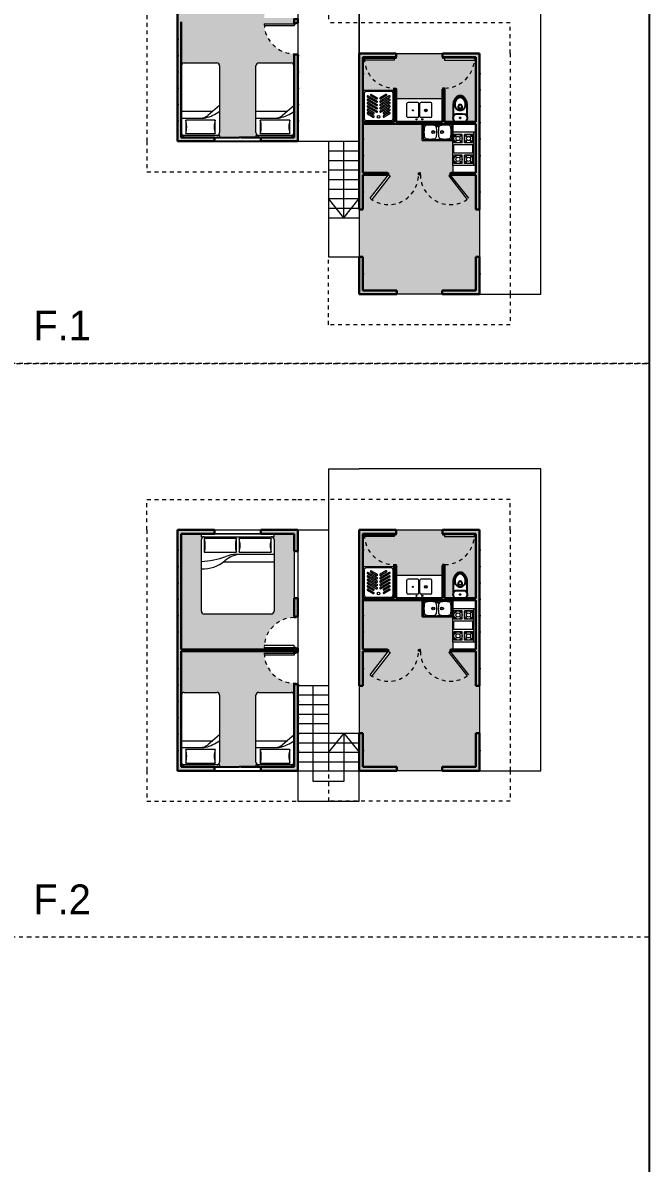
# Model space of a CAD drawing. Header units: millimetres. Extents: x 0 to 77.1, y -22.3 to 58.9.
# Drawn here: x 60.71 to 77.09, y 13.56 to 43.4 of the extents above; entities that cross this region are included whole.
import ezdxf

# ---------------------------------------------------------------- set-up
doc = ezdxf.new("R2010")
doc.units = ezdxf.units.MM
doc.linetypes.add('DASHDOT', pattern=[1, 0.5, -0.25, 0, -0.25])
doc.linetypes.add('HIDDEN4', pattern=[2.34375, 1.5625, -0.78125])
doc.layers.add('0 1 Sombreado', color=7, linetype='Continuous', lineweight=5, true_color=0xd6d6d6)
for name, color, linetype, lineweight in [('0.1normal', 7, 'Continuous', 15), ('01 Moviliario', 251, 'Continuous', 15), ('01gorda', 7, 'Continuous', 30), ('01gris', 252, 'Continuous', 9)]:
    doc.layers.add(name, color=color, linetype=linetype, lineweight=lineweight)

# ---------------------------------------------------------------- blocks, each defined once
blk = doc.blocks.new('SAPLS515')
for p, q in [((-0.643, 0.595), (-0.427, 0.47)), ((-0.628, 0.621), (-0.412, 0.496)), ((-0.565, 0.63), (-0.427, 0.55)), ((-0.55, 0.656), (-0.412, 0.576)), ((-0.2, 0.656), (-0.338, 0.576)), ((-0.122, 0.621), (-0.338, 0.496)), ((-0.185, 0.63), (-0.323, 0.55)), ((-0.107, 0.595), (-0.323, 0.47)), ((-0.643, 0.515), (-0.427, 0.39)), ((-0.643, 0.435), (-0.427, 0.31)), ((-0.643, 0.355), (-0.427, 0.23)), ((-0.643, 0.275), (-0.505, 0.195)), ((-0.628, 0.541), (-0.412, 0.416)), ((-0.628, 0.461), (-0.412, 0.336)), ((-0.628, 0.381), (-0.412, 0.256)), ((-0.628, 0.301), (-0.49, 0.221)), ((-0.122, 0.541), (-0.338, 0.416)), ((-0.122, 0.461), (-0.338, 0.336)), ((-0.122, 0.381), (-0.338, 0.256)), ((-0.107, 0.515), (-0.323, 0.39)), ((-0.107, 0.435), (-0.323, 0.31)), ((-0.107, 0.355), (-0.323, 0.23)), ((-0.122, 0.301), (-0.26, 0.221)), ((-0.107, 0.275), (-0.245, 0.195)), ((-0.643, 0.195), (-0.505, 0.115)), ((-0.628, 0.221), (-0.49, 0.141)), ((-0.122, 0.221), (-0.26, 0.141)), ((-0.107, 0.195), (-0.245, 0.115))]:
    blk.add_line(p, q)
blk.add_lwpolyline([(0, 0.76), (0, 0), (-0.75, 0), (-0.75, 0.76), (0, 0.76)], close=True)
blk.add_lwpolyline([(-0.03, 0.68, 0.414214), (-0.08, 0.73), (-0.67, 0.73, 0.414214), (-0.72, 0.68), (-0.72, 0.08, 0.414214), (-0.67, 0.03), (-0.08, 0.03, 0.414214), (-0.03, 0.08)], format="xyb", close=True)
blk.add_circle((-0.375, 0.118), 0.0325)
for centre, start, end in [((-0.636, 0.608), 60, 240), ((-0.558, 0.643), 60, 240), ((-0.419, 0.563), 240, 60), ((-0.331, 0.563), 120, 300), ((-0.192, 0.643), 300, 120), ((-0.114, 0.608), 300, 120), ((-0.636, 0.528), 60, 240), ((-0.636, 0.448), 60, 240), ((-0.636, 0.368), 60, 240), ((-0.636, 0.288), 60, 240), ((-0.419, 0.483), 240, 60), ((-0.419, 0.403), 240, 60), ((-0.419, 0.323), 240, 60), ((-0.331, 0.483), 120, 300), ((-0.331, 0.403), 120, 300), ((-0.331, 0.323), 120, 300), ((-0.114, 0.528), 300, 120), ((-0.114, 0.448), 300, 120), ((-0.114, 0.368), 300, 120), ((-0.114, 0.288), 300, 120), ((-0.636, 0.208), 60, 240), ((-0.497, 0.208), 240, 60), ((-0.497, 0.128), 240, 60), ((-0.419, 0.243), 240, 60), ((-0.331, 0.243), 120, 300), ((-0.253, 0.208), 120, 300), ((-0.253, 0.128), 120, 300), ((-0.114, 0.208), 300, 120)]:
    blk.add_arc(centre, 0.015, start, end)
blk = doc.blocks.new('MHPLS011')
at = {"linetype": 'ByBlock'}
for p, q in [((-1.95, 0.076), (-1.95, 0.924)), ((-1.874, 1), (-0.127, 1)), ((-0.835, 1), (-0.58, 0.697)), ((-0.051, 1), (-0.051, 0)), ((-0.051, 1), (0, 1)), ((0, 1), (0, 0)), ((-0.686, 0), (-0.686, 0.822)), ((-0.457, 0.886), (-0.457, 0.114)), ((-0.102, 0.886), (-0.457, 0.886)), ((-0.102, 0.114), (-0.102, 0.886)), ((-0.508, 0), (-0.508, 0.561)), ((-0.127, 0), (-1.874, 0)), ((-0.457, 0.114), (-0.102, 0.114)), ((-0.051, 0), (0, 0))]:
    blk.add_line(p, q, dxfattribs=at)
for centre, radius, start, end in [((-1.874, 0.924), 0.0762, 90, 180), ((-1.522, 0.392), 1.034, 13.3928, 36.0202), ((-0.127, 0.924), 0.0762, 0, 90), ((-0.813, 0.501), 0.305, 0, 40.1059), ((-0.813, 0.561), 0.305, 0, 13.3928), ((-0.279, 1.495), 0.635, 253.7398, 286.2602), ((-1.874, 0.076), 0.0762, 180, 270), ((-0.279, -0.495), 0.635, 73.7398, 106.2602), ((-0.127, 0.076), 0.0762, 270, 0)]:
    blk.add_arc(centre, radius, start, end, dxfattribs=at)
blk = doc.blocks.new('Muko02pl')
at = {"color": 0, "linetype": 'ByBlock'}
for p, q in [((0.436, 0), (-0.436, 0)), ((-0.436, 0), (-0.436, -0.6)), ((0.436, 0), (0.436, -0.6)), ((0.436, -0.055), (-0.436, -0.055)), ((-0.164, -0.082), (-0.382, -0.082)), ((-0.382, -0.082), (-0.382, -0.3)), ((-0.35, -0.114), (-0.311, -0.152)), ((-0.311, -0.229), (-0.35, -0.268)), ((-0.196, -0.114), (-0.234, -0.152)), ((-0.234, -0.229), (-0.196, -0.268)), ((-0.164, -0.082), (-0.164, -0.3)), ((0.109, -0.082), (-0.109, -0.082)), ((-0.109, -0.082), (-0.109, -0.573)), ((0.109, -0.082), (0.109, -0.573)), ((0.164, -0.082), (0.164, -0.3)), ((0.382, -0.082), (0.164, -0.082)), ((0.196, -0.114), (0.234, -0.152)), ((0.234, -0.229), (0.196, -0.268)), ((0.35, -0.114), (0.311, -0.152)), ((0.311, -0.229), (0.35, -0.268)), ((0.382, -0.082), (0.382, -0.3)), ((-0.164, -0.3), (-0.382, -0.3)), ((-0.382, -0.355), (-0.382, -0.573)), ((-0.164, -0.355), (-0.382, -0.355)), ((-0.164, -0.573), (-0.382, -0.573)), ((-0.35, -0.386), (-0.311, -0.425)), ((-0.311, -0.502), (-0.35, -0.541)), ((-0.196, -0.386), (-0.234, -0.425)), ((-0.234, -0.502), (-0.196, -0.541)), ((-0.164, -0.355), (-0.164, -0.573)), ((0.109, -0.573), (-0.109, -0.573)), ((0.382, -0.3), (0.164, -0.3)), ((0.164, -0.355), (0.164, -0.573)), ((0.382, -0.355), (0.164, -0.355)), ((0.382, -0.573), (0.164, -0.573)), ((0.196, -0.386), (0.234, -0.425)), ((0.234, -0.502), (0.196, -0.541)), ((0.35, -0.386), (0.311, -0.425)), ((0.311, -0.502), (0.35, -0.541)), ((0.382, -0.355), (0.382, -0.573)), ((0.436, -0.6), (-0.436, -0.6))]:
    blk.add_line(p, q, dxfattribs=at)
for centre, radius in [((-0.273, -0.191), 0.109), ((-0.273, -0.191), 0.0545), ((0.273, -0.191), 0.109), ((0.273, -0.191), 0.0545), ((-0.273, -0.464), 0.109), ((-0.273, -0.464), 0.0545), ((0.273, -0.464), 0.109), ((0.273, -0.464), 0.0545)]:
    blk.add_circle(centre, radius, dxfattribs=at)
blk = doc.blocks.new('bacha1')
for p, q in [((712.049, 1579.851), (712.849, 1579.851)), ((712.049, 1579.416), (712.049, 1579.851)), ((712.066, 1579.634), (712.066, 1579.794)), ((712.076, 1579.634), (712.076, 1579.794)), ((712.106, 1579.834), (712.449, 1579.834)), ((712.106, 1579.824), (712.449, 1579.824)), ((712.792, 1579.834), (712.449, 1579.834)), ((712.792, 1579.824), (712.449, 1579.824)), ((712.822, 1579.634), (712.822, 1579.794)), ((712.832, 1579.634), (712.832, 1579.794)), ((712.849, 1579.851), (712.849, 1579.416)), ((712.066, 1579.634), (712.066, 1579.473)), ((712.076, 1579.634), (712.076, 1579.473)), ((712.106, 1579.443), (712.449, 1579.443)), ((712.106, 1579.433), (712.449, 1579.433)), ((712.792, 1579.443), (712.449, 1579.443)), ((712.792, 1579.433), (712.449, 1579.433)), ((712.822, 1579.634), (712.822, 1579.473)), ((712.832, 1579.634), (712.832, 1579.473)), ((712.049, 1579.416), (712.849, 1579.416))]:
    blk.add_line(p, q)
for centre, radius in [((712.449, 1579.792), 0.0175), ((712.335, 1579.634), 0.038), ((712.335, 1579.634), 0.0275), ((712.563, 1579.634), 0.038), ((712.563, 1579.634), 0.0275)]:
    blk.add_circle(centre, radius)
for centre, radius, start, end in [((712.106, 1579.794), 0.04, 90, 180), ((712.106, 1579.794), 0.03, 90, 180), ((712.841, 1579.634), 0.75, 171.3003, 188.6997), ((712.174, 1579.736), 0.075, 97.2543, 171.3003), ((712.259, 1579.066), 0.75, 90, 97.2543), ((712.259, 1579.066), 0.75, 82.3964, 90), ((712.348, 1579.735), 0.075, 8.654, 82.3964), ((711.681, 1579.634), 0.75, 351.346, 8.654), ((713.217, 1579.634), 0.75, 171.346, 188.654), ((712.55, 1579.735), 0.075, 97.6036, 171.346), ((712.639, 1579.066), 0.75, 90, 97.6036), ((712.639, 1579.066), 0.75, 82.7457, 90), ((712.724, 1579.736), 0.075, 8.6997, 82.7457), ((712.792, 1579.794), 0.04, 0, 90), ((712.792, 1579.794), 0.03, 0, 90), ((712.057, 1579.634), 0.75, 351.3003, 8.6997), ((712.106, 1579.473), 0.04, 180, 270), ((712.106, 1579.473), 0.03, 180, 270), ((712.174, 1579.532), 0.075, 188.6997, 262.7457), ((712.259, 1580.201), 0.75, 262.7457, 270), ((712.259, 1580.201), 0.75, 270, 277.6036), ((712.348, 1579.532), 0.075, 277.6036, 351.346), ((712.55, 1579.532), 0.075, 188.654, 262.3964), ((712.639, 1580.201), 0.75, 262.3964, 270), ((712.639, 1580.201), 0.75, 270, 277.2543), ((712.724, 1579.532), 0.075, 277.2543, 351.3003), ((712.792, 1579.473), 0.03, 270, 0), ((712.792, 1579.473), 0.04, 270, 0)]:
    blk.add_arc(centre, radius, start, end)
blk = doc.blocks.new('ISS-I-23')
for points in [[(-0.12, -0.195, 0.039865), (0.11, -0.196, 0.119667), (0.139, -0.189, 0.104889), (0.166, -0.167, 0.089081), (0.182, -0.136, 0.080417), (0.189, -0.098, 0.080417), (0.182, -0.06, 0.089081), (0.166, -0.029, 0.104889), (0.139, -0.007, 0.119667), (0.11, 0), (-0.11, 0, 0.119667), (-0.139, -0.007, 0.104889), (-0.166, -0.029, 0.089081), (-0.182, -0.06, 0.080417), (-0.189, -0.098, 0.080417), (-0.182, -0.136, 0.089081), (-0.166, -0.167, 0.104889), (-0.139, -0.189, 0.119667), (-0.11, -0.196)], [(-0.18, -0.143), (-0.18, -0.437, 0.00435), (-0.18, -0.442, 0.076078), (-0.166, -0.536, 0.08622), (-0.127, -0.61, 0.105939), (-0.066, -0.663, 0.125873), (0, -0.68, 0.125873), (0.066, -0.663, 0.105939), (0.127, -0.61, 0.08622), (0.166, -0.536, 0.076078), (0.18, -0.442, 0.00435), (0.18, -0.437), (0.18, -0.143)], [(0.14, -0.437, 0.10073), (0.129, -0.385, 0.099391), (0.099, -0.341, 0.097553), (0.054, -0.311, 0.096293), (0, -0.301, 0.096293), (-0.054, -0.311, 0.097553), (-0.099, -0.341, 0.099391), (-0.129, -0.385, 0.10073), (-0.14, -0.437, 0.10073)], [(-0.14, -0.437, 0.00435), (-0.14, -0.442, 0.076078), (-0.128, -0.524, 0.08622), (-0.095, -0.586, 0.105939), (-0.047, -0.628, 0.125873), (0, -0.64, 0.125873)], [(0, -0.64, 0.125873), (0.047, -0.628, 0.105939), (0.095, -0.586, 0.08622), (0.128, -0.524, 0.076078), (0.14, -0.442, 0.00435), (0.14, -0.437, 0.00435)]]:
    blk.add_lwpolyline(points, format="xyb")
blk.add_lwpolyline([(0.05, -0.396), (0.05, -0.363, 0.131931), (-0.05, -0.363), (-0.05, -0.396, 1)], format="xyb", close=True)
blk.add_circle((0, -0.1), 0.0127)
blk = doc.blocks.new('MHPLS012')
at = {"linetype": 'ByBlock'}
for p, q in [((-2.024, 0.95), (-0.152, 0.95)), ((-0.076, 0.95), (-0.076, -0.95)), ((-0.076, 0.95), (0, 0.95)), ((0, 0.95), (0, -0.95)), ((-2.1, -0.874), (-2.1, 0.874)), ((-0.483, 0.874), (-0.483, 0.036)), ((-0.127, 0.874), (-0.483, 0.874)), ((-0.127, 0.036), (-0.127, 0.874)), ((-0.737, 0.366), (-0.737, -0.95)), ((-0.533, 0.041), (-0.533, -0.95)), ((-0.483, 0.036), (-0.127, 0.036)), ((-0.483, -0.036), (-0.483, -0.874)), ((-0.127, -0.036), (-0.483, -0.036)), ((-0.127, -0.874), (-0.127, -0.036)), ((-0.483, -0.874), (-0.127, -0.874)), ((-0.152, -0.95), (-2.024, -0.95)), ((-0.076, -0.95), (0, -0.95))]:
    blk.add_line(p, q, dxfattribs=at)
for centre, radius, start, end in [((-2.024, 0.874), 0.0762, 90, 180), ((-0.019, 0.912), 0.898, 177.5673, 219.5461), ((1.615, 1.088), 2.343, 183.3665, 199.2534), ((-0.152, 0.874), 0.0762, 0, 90), ((-0.305, 1.483), 0.635, 253.7398, 286.2602), ((-1.227, -0.125), 0.694, 3.1663, 42.0658), ((-1.458, -0.029), 0.927, 4.2918, 21.7676), ((-0.305, -0.574), 0.635, 73.7398, 106.2602), ((-0.305, 0.574), 0.635, 253.7398, 286.2602), ((-2.024, -0.874), 0.0762, 180, 270), ((-0.305, -1.483), 0.635, 73.7398, 106.2602), ((-0.152, -0.874), 0.0762, 270, 0)]:
    blk.add_arc(centre, radius, start, end, dxfattribs=at)

msp = doc.modelspace()

# ---------------------------------------------------------------- hatches: boundary and pattern name
at = {"layer": '0 1 Sombreado', "true_color": 0x939598}
h = msp.add_hatch(color=252, dxfattribs=at)
h.dxf.hatch_style = 1
h.paths.add_polyline_path([(66.941, 40.4), (67.808, 40.4), (67.808, 42.568), (67.908, 42.568), (67.908, 40.3), (66.941, 40.3)])
h.paths.add_polyline_path([(64.858, 46.5), (65.726, 46.5), (65.726, 46.6), (64.858, 46.6), (64.758, 46.6), (64.758, 40.3), (65.726, 40.3), (65.726, 40.4), (64.858, 40.4), (64.858, 43.425), (67.808, 43.425), (67.808, 43.475), (66.941, 43.475), (64.858, 43.475)])
at = {"layer": '0 1 Sombreado', "true_color": 0xebebeb}
h = msp.add_hatch(color=7, dxfattribs=at)
h.dxf.hatch_style = 1
h.paths.add_polyline_path([(72.558, 42.5), (71.741, 42.5), (71.741, 42.475), (72.523, 42.475, -0.414214), (71.741, 41.693), (71.741, 41.668), (71.741, 40.811), (72.039, 40.811, -0.119667), (72.01, 40.818, -0.104889), (71.984, 40.839, -0.089081), (71.967, 40.87, -0.080417), (71.961, 40.909, -0.094775), (71.969, 40.954), (71.969, 41.247, -0.00435), (71.969, 41.253, -0.076078), (71.984, 41.347, -0.08622), (72.022, 41.421, -0.105939), (72.083, 41.474, -0.125873), (72.149, 41.491, -0.125873), (72.216, 41.474, -0.105939), (72.277, 41.421, -0.08622), (72.315, 41.347, -0.080454), (72.329, 41.247), (72.329, 40.954, -0.094778), (72.338, 40.909, -0.080417), (72.332, 40.87, -0.089081), (72.315, 40.839, -0.104889), (72.289, 40.818, -0.119667), (72.259, 40.811), (72.558, 40.811)])
h.paths.add_polyline_path([(67.808, 44.307), (67.808, 44.332), (67.808, 46.5), (67.283, 46.5), (67.283, 46.424), (67.207, 46.424, -0.414214), (67.283, 46.348), (67.283, 44.476, -0.414214), (67.207, 44.4), (65.46, 44.4, -0.414214), (65.383, 44.476), (65.383, 46.348, -0.414214), (65.46, 46.424), (65.383, 46.424), (65.383, 46.5), (64.858, 46.5), (64.858, 43.475), (67.808, 43.475), (67.808, 43.5), (67.808, 43.525), (67.026, 43.525, -0.414214)])
h.paths.add_polyline_path([(69.644, 42.475), (70.426, 42.475), (70.426, 42.5), (69.608, 42.5), (69.608, 41.639), (70.426, 41.639), (70.426, 41.668), (70.426, 41.693, -0.414214)])
h.paths.add_polyline_path([(72.521, 42.425), (71.741, 42.425), (71.741, 42.475), (71.691, 42.475), (71.691, 42.5), (71.691, 42.6), (70.476, 42.6), (70.476, 42.5), (70.476, 42.475), (70.426, 42.475), (70.426, 42.425), (69.646, 42.425, 0.395599), (70.426, 41.693), (70.476, 41.693), (70.476, 41.668), (70.476, 41.411), (71.691, 41.411), (71.691, 41.668), (71.691, 41.693), (71.741, 41.693, 0.395599)])
h.paths.add_polyline_path([(71.958, 40.326), (71.158, 40.326), (71.158, 40.761), (69.608, 40.761), (69.608, 39.5), (69.608, 39.475), (70.251, 39.475), (70.276, 39.475), (70.276, 39.425), (70.316, 39.394), (69.835, 38.779, 0.60283), (71.058, 39.425), (71.058, 39.475), (71.083, 39.475), (71.108, 39.475), (71.108, 39.425, 0.60283), (72.332, 38.779), (71.851, 39.394), (71.891, 39.425), (71.891, 39.475), (71.916, 39.475), (71.958, 39.475), (71.958, 39.664)])
h.paths.add_polyline_path([(67.808, 42.568), (67.808, 42.593, -0.414214), (67.026, 43.375), (67.808, 43.375), (67.808, 43.4), (67.808, 43.425), (64.858, 43.425), (64.858, 42.274, -0.414214), (64.935, 42.35), (65.782, 42.35, -0.414214), (65.858, 42.274), (65.858, 40.527, -0.414214), (65.782, 40.451), (65.858, 40.451), (65.858, 40.4), (66.808, 40.4), (66.808, 40.451), (66.885, 40.451, -0.414214), (66.808, 40.527), (66.808, 42.274, -0.414214), (66.885, 42.35), (67.732, 42.35, -0.414214), (67.808, 42.274)])
h.paths.add_polyline_path([(72.658, 38.518), (72.558, 38.518), (72.558, 38.568), (72.558, 39.425), (71.916, 39.425), (71.916, 39.425), (71.891, 39.425), (72.372, 38.809, -0.624849), (71.108, 39.425), (71.083, 39.425), (71.058, 39.425, -0.624849), (69.795, 38.809), (70.276, 39.425), (70.251, 39.425), (69.608, 39.425), (69.608, 38.518), (69.508, 38.518), (69.508, 37.282), (69.608, 37.282), (69.608, 37.232), (69.608, 36.4), (70.491, 36.4), (70.491, 36.3), (71.676, 36.3), (71.676, 36.4), (72.558, 36.4), (72.558, 37.282), (72.658, 37.282)])
at = {"layer": '0 1 Sombreado', "true_color": 0x939598}
h = msp.add_hatch(color=252, dxfattribs=at)
h.dxf.hatch_style = 1
h.paths.add_polyline_path([(72.658, 42.6), (71.691, 42.6), (71.691, 42.5), (71.741, 42.5), (72.558, 42.5), (72.558, 40.811), (72.024, 40.811), (71.741, 40.811), (71.741, 41.668), (71.691, 41.668), (71.691, 40.811), (70.476, 40.811), (70.476, 41.668), (70.426, 41.668), (70.426, 40.811), (69.608, 40.811), (69.608, 42.5), (70.476, 42.5), (70.476, 42.6), (69.508, 42.6), (69.508, 38.518), (69.608, 38.518), (69.608, 38.568), (69.608, 39.4), (69.608, 39.425), (70.251, 39.425), (70.251, 39.475), (69.608, 39.475), (69.608, 40.761), (72.558, 40.761), (72.558, 39.5), (72.558, 39.475), (71.966, 39.475), (71.916, 39.475), (71.916, 39.425), (72.558, 39.425), (72.558, 38.518), (72.658, 38.518), (72.658, 38.568), (72.658, 39.4)])
h = msp.add_hatch(color=252, dxfattribs=at)
h.dxf.hatch_style = 1
h.paths.add_polyline_path([(70.491, 36.4), (69.608, 36.4), (69.608, 37.282), (69.508, 37.282), (69.508, 37.232), (69.508, 36.3), (70.491, 36.3)])
h = msp.add_hatch(color=252, dxfattribs=at)
h.dxf.hatch_style = 1
h.paths.add_polyline_path([(72.658, 37.282), (72.558, 37.282), (72.558, 36.4), (71.676, 36.4), (71.676, 36.3), (72.658, 36.3)])
h = msp.add_hatch(color=252, dxfattribs=at)
h.dxf.hatch_style = 1
h.paths.add_polyline_path([(66.941, 23.931), (67.808, 23.931), (67.808, 26.099), (67.908, 26.099), (67.908, 23.831), (66.941, 23.831)])
h.paths.add_polyline_path([(64.858, 30.031), (65.726, 30.031), (65.726, 30.131), (64.858, 30.131), (64.758, 30.131), (64.758, 23.831), (65.726, 23.831), (65.726, 23.931), (64.858, 23.931), (64.858, 26.956), (67.808, 26.956), (67.808, 27.006), (66.941, 27.006), (64.858, 27.006)])
at = {"layer": '0 1 Sombreado', "true_color": 0xebebeb}
h = msp.add_hatch(color=7, dxfattribs=at)
h.dxf.hatch_style = 1
h.paths.add_polyline_path([(67.808, 27.839), (67.808, 27.864), (67.808, 30.031), (67.283, 30.031), (67.283, 29.955), (67.207, 29.955, -0.414214), (67.283, 29.879), (67.283, 28.008, -0.414214), (67.207, 27.931), (65.46, 27.931, -0.414214), (65.383, 28.008), (65.383, 29.879, -0.414214), (65.46, 29.955), (65.383, 29.955), (65.383, 30.031), (64.858, 30.031), (64.858, 27.006), (67.808, 27.006), (67.808, 27.031), (67.808, 27.056), (67.026, 27.056, -0.414214)])
at = {"layer": '0 1 Sombreado', "true_color": 0x939598}
h = msp.add_hatch(color=252, dxfattribs=at)
h.dxf.hatch_style = 1
h.paths.add_polyline_path([(67.808, 29.578), (67.908, 29.578), (67.908, 30.131), (66.941, 30.131), (66.941, 30.131), (66.941, 30.103), (66.941, 30.031), (67.808, 30.031)])
h.paths.add_polyline_path([(67.908, 28.342), (67.808, 28.342), (67.808, 27.864), (67.908, 27.864)])
h = msp.add_hatch(color=252, dxfattribs=at)
h.dxf.hatch_style = 1
h.paths.add_polyline_path([(72.658, 30.131), (71.691, 30.131), (71.691, 30.031), (71.741, 30.031), (72.558, 30.031), (72.558, 28.342), (72.024, 28.342), (71.741, 28.342), (71.741, 29.199), (71.691, 29.199), (71.691, 28.342), (70.476, 28.342), (70.476, 29.199), (70.426, 29.199), (70.426, 28.342), (69.608, 28.342), (69.608, 30.031), (70.476, 30.031), (70.476, 30.131), (69.508, 30.131), (69.508, 26.049), (69.608, 26.049), (69.608, 26.099), (69.608, 26.931), (69.608, 26.956), (70.251, 26.956), (70.251, 27.006), (69.608, 27.006), (69.608, 28.292), (72.558, 28.292), (72.558, 27.031), (72.558, 27.006), (71.966, 27.006), (71.916, 27.006), (71.916, 26.956), (72.558, 26.956), (72.558, 26.049), (72.658, 26.049), (72.658, 26.099), (72.658, 26.931)])
at = {"layer": '0 1 Sombreado', "true_color": 0xebebeb}
h = msp.add_hatch(color=7, dxfattribs=at)
h.dxf.hatch_style = 1
h.paths.add_polyline_path([(69.644, 30.006), (70.426, 30.006), (70.426, 30.031), (69.608, 30.031), (69.608, 29.171), (70.426, 29.171), (70.426, 29.199), (70.426, 29.224, -0.414214)])
h = msp.add_hatch(color=7, dxfattribs=at)
h.dxf.hatch_style = 1
h.paths.add_polyline_path([(72.521, 29.956), (71.741, 29.956), (71.741, 30.006), (71.691, 30.006), (71.691, 30.031), (71.691, 30.131), (70.476, 30.131), (70.476, 30.031), (70.476, 30.006), (70.426, 30.006), (70.426, 29.956), (69.646, 29.956, 0.395599), (70.426, 29.224), (70.476, 29.224), (70.476, 29.199), (70.476, 28.942), (71.691, 28.942), (71.691, 29.199), (71.691, 29.224), (71.741, 29.224, 0.395599)])
h = msp.add_hatch(color=7, dxfattribs=at)
h.dxf.hatch_style = 1
h.paths.add_polyline_path([(72.558, 30.031), (71.741, 30.031), (71.741, 30.006), (72.523, 30.006, -0.414214), (71.741, 29.224), (71.741, 29.199), (71.741, 28.342), (72.039, 28.342, -0.119667), (72.01, 28.349, -0.104889), (71.984, 28.371, -0.089081), (71.967, 28.402, -0.080417), (71.961, 28.44, -0.094775), (71.969, 28.485), (71.969, 28.779, -0.00435), (71.969, 28.784, -0.076078), (71.984, 28.878, -0.08622), (72.022, 28.952, -0.105939), (72.083, 29.005, -0.125873), (72.149, 29.022, -0.125873), (72.216, 29.005, -0.105939), (72.277, 28.952, -0.08622), (72.315, 28.878, -0.080454), (72.329, 28.779), (72.329, 28.485, -0.094778), (72.338, 28.44, -0.080417), (72.332, 28.402, -0.089081), (72.315, 28.371, -0.104889), (72.289, 28.349, -0.119667), (72.259, 28.342), (72.558, 28.342)])
h = msp.add_hatch(color=7, dxfattribs=at)
h.dxf.hatch_style = 1
h.paths.add_polyline_path([(71.958, 27.857), (71.158, 27.857), (71.158, 28.292), (69.608, 28.292), (69.608, 27.031), (69.608, 27.006), (70.251, 27.006), (70.276, 27.006), (70.276, 26.956), (70.316, 26.926), (69.835, 26.311, 0.60283), (71.058, 26.956), (71.058, 27.006), (71.083, 27.006), (71.108, 27.006), (71.108, 26.956, 0.60283), (72.332, 26.311), (71.851, 26.926), (71.891, 26.956), (71.891, 27.006), (71.916, 27.006), (71.958, 27.006), (71.958, 27.196)])
h = msp.add_hatch(color=7, dxfattribs=at)
h.dxf.hatch_style = 1
h.paths.add_polyline_path([(67.808, 26.099), (67.808, 26.124, -0.414214), (67.026, 26.906), (67.808, 26.906), (67.808, 26.931), (67.808, 26.956), (64.858, 26.956), (64.858, 25.805, -0.414214), (64.935, 25.881), (65.782, 25.881, -0.414214), (65.858, 25.805), (65.858, 24.058, -0.414214), (65.782, 23.982), (65.858, 23.982), (65.858, 23.931), (66.808, 23.931), (66.808, 23.982), (66.885, 23.982, -0.414214), (66.808, 24.058), (66.808, 25.805, -0.414214), (66.885, 25.881), (67.732, 25.881, -0.414214), (67.808, 25.805)])
h = msp.add_hatch(color=7, dxfattribs=at)
h.dxf.hatch_style = 1
h.paths.add_polyline_path([(72.658, 26.049), (72.558, 26.049), (72.558, 26.099), (72.558, 26.956), (71.916, 26.956), (71.916, 26.956), (71.891, 26.956), (72.372, 26.34, -0.624849), (71.108, 26.956), (71.083, 26.956), (71.058, 26.956, -0.624849), (69.795, 26.34), (70.276, 26.956), (70.251, 26.956), (69.608, 26.956), (69.608, 26.049), (69.508, 26.049), (69.508, 24.814), (69.608, 24.814), (69.608, 24.764), (69.608, 23.931), (70.491, 23.931), (70.491, 23.831), (71.676, 23.831), (71.676, 23.931), (72.558, 23.931), (72.558, 24.814), (72.658, 24.814)])
at = {"layer": '0 1 Sombreado', "true_color": 0x939598}
h = msp.add_hatch(color=252, dxfattribs=at)
h.dxf.hatch_style = 1
h.paths.add_polyline_path([(70.491, 23.931), (69.608, 23.931), (69.608, 24.814), (69.508, 24.814), (69.508, 24.764), (69.508, 23.831), (70.491, 23.831)])
h = msp.add_hatch(color=252, dxfattribs=at)
h.dxf.hatch_style = 1
h.paths.add_polyline_path([(72.658, 24.814), (72.558, 24.814), (72.558, 23.931), (71.676, 23.931), (71.676, 23.831), (72.658, 23.831)])

# ---------------------------------------------------------------- linework, layer by layer
for p, q in [((71.483, 40.811), (70.683, 40.811)), ((65.726, 40.4), (66.366, 40.4)), ((66.921, 40.4), (66.366, 40.4)), ((66.941, 30.131), (66.941, 30.131)), ((66.941, 30.131), (66.941, 30.103)), ((71.483, 28.342), (70.683, 28.342)), ((65.726, 23.931), (66.366, 23.931)), ((66.921, 23.931), (66.366, 23.931))]:
    msp.add_line(p, q)
at = {"color": 9}
for p, q in [((66.42, 40.399), (66.915, 40.399)), ((66.42, 23.931), (66.915, 23.931))]:
    msp.add_line(p, q, dxfattribs=at)
msp.add_lwpolyline([(0.043, 58.77), (77.091, 58.77), (77.091, 0.972), (0.043, 0.972)], close=True)
for points in [[(65.726, 40.328), (65.726, 40.3), (66.941, 40.3), (66.941, 40.328)], [(65.726, 40.299), (65.726, 40.3), (66.941, 40.3), (66.941, 40.299)], [(65.726, 30.132), (65.726, 30.131), (65.726, 30.131)], [(65.726, 30.103), (65.726, 30.131)], [(66.941, 30.131), (66.941, 30.131), (66.941, 30.132)], [(65.726, 23.86), (65.726, 23.831), (66.941, 23.831), (66.941, 23.86)], [(65.726, 23.83), (65.726, 23.831), (66.941, 23.831), (66.941, 23.83)]]:
    msp.add_lwpolyline(points)
at = {"layer": '0.1normal'}
for p, q in [((69.508, 48.2), (69.508, 42.6)), ((69.508, 42.6), (69.508, 48.2)), ((67.908, 44.332), (67.908, 42.568)), ((74.258, 42.6), (74.258, 44.2)), ((67.808, 43.375), (67.858, 43.375)), ((70.426, 42.475), (70.476, 42.475)), ((70.476, 42.6), (71.691, 42.6)), ((71.741, 42.475), (71.691, 42.475)), ((72.558, 40.811), (72.558, 42.5)), ((74.258, 36.3), (74.258, 42.6)), ((70.476, 40.811), (71.691, 40.811)), ((72.558, 39.5), (72.558, 40.761)), ((65.726, 40.4), (66.941, 40.4)), ((67.908, 40.3), (69.508, 40.3)), ((68.708, 40.3), (68.708, 37.282)), ((68.709, 40.3), (69.508, 40.3)), ((69.109, 38.3), (69.109, 40.3)), ((68.709, 40.05), (69.508, 40.05)), ((68.709, 39.8), (69.508, 39.8)), ((68.709, 39.55), (69.508, 39.55)), ((70.276, 39.425), (70.276, 39.475)), ((71.891, 39.425), (71.891, 39.475)), ((68.708, 39.3), (69.508, 39.3)), ((68.709, 39.05), (69.508, 39.05)), ((68.709, 38.8), (69.508, 38.8)), ((69.109, 38.3), (68.709, 38.8)), ((69.109, 38.3), (69.508, 38.8)), ((68.709, 38.55), (69.508, 38.55)), ((69.508, 38.518), (69.508, 37.282)), ((72.658, 38.518), (72.658, 37.282)), ((68.709, 38.3), (69.508, 38.3)), ((68.708, 37.282), (69.508, 37.282)), ((71.676, 36.3), (70.491, 36.3)), ((72.658, 36.3), (74.258, 36.3)), ((68.708, 31.731), (69.508, 31.731)), ((68.708, 31.731), (68.708, 23.831)), ((74.258, 31.731), (69.508, 31.731)), ((74.258, 30.131), (74.258, 31.731)), ((65.726, 30.131), (66.941, 30.132)), ((65.726, 30.031), (66.941, 30.031)), ((67.908, 30.131), (68.708, 30.131)), ((70.426, 30.006), (70.476, 30.006)), ((70.476, 30.131), (71.691, 30.131)), ((71.741, 30.006), (71.691, 30.006)), ((72.558, 28.342), (72.558, 30.031)), ((74.258, 23.831), (74.258, 30.131)), ((67.808, 29.578), (67.808, 28.342)), ((67.908, 29.578), (67.908, 28.342)), ((70.476, 28.342), (71.691, 28.342)), ((72.558, 27.031), (72.558, 28.292)), ((67.908, 27.864), (67.908, 26.099)), ((67.808, 27.056), (67.858, 27.056)), ((67.808, 26.906), (67.858, 26.906)), ((70.276, 26.956), (70.276, 27.006)), ((71.891, 26.956), (71.891, 27.006)), ((67.908, 26.099), (67.908, 23.081)), ((67.908, 26.064), (68.708, 26.064)), ((68.308, 23.551), (68.308, 26.064)), ((69.508, 26.049), (69.508, 24.814)), ((72.658, 26.049), (72.658, 24.814)), ((67.908, 25.814), (68.708, 25.814)), ((67.908, 25.564), (68.708, 25.564)), ((67.908, 25.314), (68.708, 25.314)), ((67.908, 25.064), (68.708, 25.064)), ((67.908, 24.814), (68.708, 24.814)), ((68.708, 24.814), (69.508, 24.814)), ((69.108, 24.814), (68.709, 24.314)), ((69.108, 24.814), (69.508, 24.314)), ((69.108, 24.814), (69.108, 23.551)), ((67.908, 24.564), (69.508, 24.564)), ((67.908, 24.314), (69.508, 24.314)), ((65.726, 23.931), (66.941, 23.931)), ((67.908, 24.064), (69.508, 24.064)), ((67.908, 23.831), (69.508, 23.831)), ((67.908, 23.831), (67.908, 23.031)), ((69.508, 23.031), (69.508, 23.831)), ((71.676, 23.831), (70.491, 23.831)), ((72.658, 23.831), (74.258, 23.831)), ((69.108, 23.551), (68.308, 23.551)), ((67.908, 23.031), (69.508, 23.031))]:
    msp.add_line(p, q, dxfattribs=at)
at = {"layer": '0.1normal', "color": 252, "linetype": 'DASHDOT', "ltscale": 0.25, "true_color": 0x939598}
for points in [[(77.091, 34.489), (60.326, 34.489), (60.326, 49.504), (77.091, 49.504)], [(77.091, 19.474), (60.326, 19.474), (60.326, 34.489), (77.091, 34.489)]]:
    msp.add_lwpolyline(points, close=True, dxfattribs=at)
at = {"layer": '0.1normal'}
for points in [[(67.026, 43.375), (67.808, 43.375)], [(67.808, 43.375), (67.808, 43.325), (67.028, 43.325)], [(69.644, 42.475), (70.426, 42.475)], [(70.426, 42.475), (70.426, 42.425), (69.646, 42.425)], [(71.741, 42.475), (71.741, 42.425), (72.521, 42.425)], [(72.523, 42.475), (71.741, 42.475)], [(69.795, 38.809), (70.276, 39.425)], [(70.276, 39.425), (70.316, 39.394), (69.835, 38.779)], [(71.891, 39.425), (71.851, 39.394), (72.332, 38.779)], [(72.372, 38.809), (71.891, 39.425)], [(69.644, 30.006), (70.426, 30.006)], [(70.426, 30.006), (70.426, 29.956), (69.646, 29.956)], [(71.741, 30.006), (71.741, 29.956), (72.521, 29.956)], [(72.523, 30.006), (71.741, 30.006)], [(67.026, 27.056), (67.808, 27.056)], [(67.026, 26.906), (67.808, 26.906)], [(67.808, 27.056), (67.808, 27.106), (67.028, 27.106)], [(67.808, 26.906), (67.808, 26.856), (67.028, 26.856)], [(69.795, 26.34), (70.276, 26.956)], [(70.276, 26.956), (70.316, 26.926), (69.835, 26.311)], [(71.891, 26.956), (71.851, 26.926), (72.332, 26.311)], [(72.372, 26.34), (71.891, 26.956)]]:
    msp.add_lwpolyline(points, dxfattribs=at)
for points in [[(67.808, 43.375), (67.808, 43.4), (67.858, 43.4), (67.858, 43.375)], [(67.808, 42.568), (67.808, 42.593), (67.858, 42.593), (67.858, 42.568)], [(70.426, 42.475), (70.426, 42.5), (70.476, 42.5), (70.476, 42.475)], [(71.741, 42.475), (71.741, 42.5), (71.691, 42.5), (71.691, 42.475)], [(70.426, 41.668), (70.426, 41.693), (70.476, 41.693), (70.476, 41.668)], [(71.741, 41.668), (71.741, 41.693), (71.691, 41.693), (71.691, 41.668)], [(70.276, 39.425), (70.251, 39.425), (70.251, 39.475), (70.276, 39.475)], [(71.083, 39.425), (71.058, 39.425), (71.058, 39.475), (71.083, 39.475)], [(71.083, 39.425), (71.108, 39.425), (71.108, 39.475), (71.083, 39.475)], [(71.891, 39.425), (71.916, 39.425), (71.916, 39.475), (71.891, 39.475)], [(65.726, 30.132), (66.941, 30.132), (66.941, 30.031), (65.726, 30.031)], [(70.426, 30.006), (70.426, 30.031), (70.476, 30.031), (70.476, 30.006)], [(71.741, 30.006), (71.741, 30.031), (71.691, 30.031), (71.691, 30.006)], [(70.426, 29.199), (70.426, 29.224), (70.476, 29.224), (70.476, 29.199)], [(71.741, 29.199), (71.741, 29.224), (71.691, 29.224), (71.691, 29.199)], [(67.808, 27.864), (67.808, 27.839), (67.858, 27.839), (67.858, 27.864)], [(67.808, 27.056), (67.808, 27.031), (67.858, 27.031), (67.858, 27.056)], [(67.808, 26.906), (67.808, 26.931), (67.858, 26.931), (67.858, 26.906)], [(70.276, 26.956), (70.251, 26.956), (70.251, 27.006), (70.276, 27.006)], [(71.083, 26.956), (71.058, 26.956), (71.058, 27.006), (71.083, 27.006)], [(71.083, 26.956), (71.108, 26.956), (71.108, 27.006), (71.083, 27.006)], [(71.891, 26.956), (71.916, 26.956), (71.916, 27.006), (71.891, 27.006)], [(67.808, 26.099), (67.808, 26.124), (67.858, 26.124), (67.858, 26.099)]]:
    msp.add_lwpolyline(points, close=True, dxfattribs=at)
at = {"layer": '0.1normal', "linetype": 'DASHDOT', "ltscale": 0.009}
for centre, start, end in [((67.808, 43.375), 180, 270), ((70.426, 42.475), 180, 270), ((71.741, 42.475), 270, 0), ((70.276, 39.425), 232.0034, 360), ((71.891, 39.425), 180, 307.9966), ((70.426, 30.006), 180, 270), ((71.741, 30.006), 270, 0), ((67.808, 27.056), 90, 180), ((67.808, 26.906), 180, 270), ((70.276, 26.956), 232.0034, 360), ((71.891, 26.956), 180, 307.9966)]:
    msp.add_arc(centre, 0.782, start, end, dxfattribs=at)
at = {"layer": '0.1normal'}
for p in [(70.03, 42.5), (70.451, 42.5), (71.716, 42.5), (72.137, 42.5), (65.28, 40.4), (65.701, 40.4), (66.123, 40.4), (66.544, 40.4), (66.966, 40.4), (67.387, 40.4), (65.701, 30.031), (66.123, 30.031), (66.544, 30.031), (66.966, 30.031), (67.387, 30.031), (70.03, 30.031), (70.451, 30.031), (71.716, 30.031), (72.137, 30.031), (65.28, 23.931), (65.701, 23.931), (66.123, 23.931), (66.544, 23.931), (66.966, 23.931), (67.387, 23.931)]:
    msp.add_point(p, dxfattribs=at)
at = {"layer": '01 Moviliario'}
for p, q in [((71.691, 41.411), (70.476, 41.411)), ((70.758, 40.953), (70.758, 41.286)), ((71.038, 41.316), (70.788, 41.316)), ((71.068, 40.953), (71.068, 41.286)), ((71.098, 40.953), (71.098, 41.286)), ((71.378, 41.316), (71.128, 41.316)), ((71.408, 40.953), (71.408, 41.286)), ((71.038, 40.923), (70.788, 40.923)), ((71.378, 40.923), (71.128, 40.923)), ((71.958, 40.537), (71.958, 40.761)), ((72.558, 39.475), (72.558, 40.761)), ((71.958, 39.664), (71.958, 39.475)), ((71.691, 28.942), (70.476, 28.942)), ((70.758, 28.485), (70.758, 28.817)), ((71.038, 28.847), (70.788, 28.847)), ((71.068, 28.485), (71.068, 28.817)), ((71.098, 28.485), (71.098, 28.817)), ((71.378, 28.847), (71.128, 28.847)), ((71.408, 28.485), (71.408, 28.817)), ((71.038, 28.455), (70.788, 28.455)), ((71.378, 28.455), (71.128, 28.455)), ((71.958, 28.068), (71.958, 28.292)), ((72.558, 27.006), (72.558, 28.292)), ((71.958, 27.196), (71.958, 27.006))]:
    msp.add_line(p, q, dxfattribs=at)
for centre, radius in [((70.913, 41.111), 0.015), ((71.008, 40.877), 0.015), ((71.158, 40.877), 0.015), ((71.253, 41.111), 0.035), ((71.253, 41.111), 0.025), ((70.913, 28.642), 0.015), ((71.253, 28.642), 0.035), ((71.253, 28.642), 0.025), ((71.008, 28.408), 0.015), ((71.158, 28.408), 0.015)]:
    msp.add_circle(centre, radius, dxfattribs=at)
for centre, start, end in [((70.788, 41.286), 90, 180), ((71.038, 41.286), 0, 90), ((71.128, 41.286), 90, 180), ((71.378, 41.286), 0, 90), ((70.788, 40.953), 180, 270), ((71.038, 40.953), 270, 0), ((71.128, 40.953), 180, 270), ((71.378, 40.953), 270, 0), ((70.788, 28.817), 90, 180), ((71.038, 28.817), 0, 90), ((71.128, 28.817), 90, 180), ((71.378, 28.817), 0, 90), ((70.788, 28.485), 180, 270), ((71.038, 28.485), 270, 0), ((71.128, 28.485), 180, 270), ((71.378, 28.485), 270, 0)]:
    msp.add_arc(centre, 0.03, start, end, dxfattribs=at)
at = {"layer": '01gorda'}
for p, q in [((64.758, 46.6), (64.758, 40.3)), ((64.758, 43.4), (64.758, 40.4)), ((64.758, 42.946), (64.758, 43.4)), ((64.858, 43.425), (64.858, 40.4)), ((67.808, 40.4), (67.808, 42.568)), ((67.908, 42.568), (67.808, 42.568)), ((67.908, 42.568), (67.908, 40.3)), ((67.908, 42.568), (67.908, 40.4)), ((69.508, 40.3), (69.508, 42.6)), ((69.508, 42.6), (69.508, 38.518)), ((69.508, 42.6), (69.508, 38.518)), ((69.508, 42.6), (70.476, 42.6)), ((69.608, 42.5), (69.608, 40.811)), ((69.608, 42.5), (69.608, 40.811)), ((69.608, 40.811), (69.608, 42.5)), ((69.608, 42.5), (70.476, 42.5)), ((70.476, 42.6), (70.476, 42.5)), ((71.691, 42.6), (72.658, 42.6)), ((71.691, 42.6), (71.691, 42.5)), ((71.691, 42.5), (72.558, 42.5)), ((72.558, 42.5), (72.558, 40.811)), ((72.658, 42.6), (72.658, 38.518)), ((72.658, 39.5), (72.658, 42.5)), ((70.426, 41.668), (70.426, 40.811)), ((70.476, 41.668), (70.426, 41.668)), ((70.476, 40.811), (70.476, 41.668)), ((71.691, 40.811), (71.691, 41.668)), ((71.741, 41.668), (71.691, 41.668)), ((71.741, 41.668), (71.741, 40.811)), ((69.608, 40.761), (69.608, 39.475)), ((69.608, 40.761), (69.608, 39.475)), ((69.608, 39.5), (69.608, 40.761)), ((72.024, 40.811), (72.558, 40.811)), ((72.137, 40.761), (72.137, 40.761)), ((72.558, 40.761), (72.558, 39.475)), ((64.758, 40.3), (65.726, 40.3)), ((64.858, 40.4), (65.726, 40.4)), ((65.726, 40.4), (65.726, 40.3)), ((66.941, 40.4), (67.808, 40.4)), ((66.941, 40.4), (66.941, 40.3)), ((66.941, 40.3), (67.908, 40.3)), ((69.608, 39.954), (69.608, 39.5)), ((72.658, 39.954), (72.658, 39.5)), ((69.608, 39.475), (70.251, 39.475)), ((69.608, 39.425), (69.608, 38.518)), ((69.608, 39.425), (69.608, 38.518)), ((69.608, 39.425), (70.251, 39.425)), ((69.608, 39.4), (69.608, 38.518)), ((69.608, 38.946), (69.608, 39.4)), ((70.251, 39.475), (70.251, 39.425)), ((71.966, 39.475), (71.916, 39.475)), ((71.916, 39.475), (71.916, 39.425)), ((71.916, 39.425), (72.558, 39.425)), ((71.966, 39.475), (72.558, 39.475)), ((72.137, 39.425), (72.137, 39.425)), ((72.558, 39.425), (72.558, 38.518)), ((72.658, 39.4), (72.658, 38.518)), ((72.658, 38.946), (72.658, 39.4)), ((69.508, 38.518), (69.508, 38.568)), ((69.608, 38.518), (69.508, 38.518)), ((69.608, 38.568), (69.608, 38.518)), ((72.558, 38.518), (72.558, 38.568)), ((72.658, 38.518), (72.558, 38.518)), ((72.658, 38.568), (72.658, 38.518)), ((69.508, 37.282), (69.508, 36.3)), ((69.508, 37.282), (69.508, 36.3)), ((69.508, 37.232), (69.508, 37.282)), ((69.508, 37.282), (69.608, 37.282)), ((69.608, 37.282), (69.608, 36.4)), ((69.608, 37.282), (69.608, 36.4)), ((69.608, 37.282), (69.608, 36.4)), ((69.608, 37.282), (69.608, 37.232)), ((72.558, 37.282), (72.558, 36.4)), ((72.558, 37.232), (72.558, 37.282)), ((72.558, 37.282), (72.658, 37.282)), ((72.658, 37.282), (72.658, 36.3)), ((72.658, 37.282), (72.658, 36.4)), ((72.658, 37.282), (72.658, 37.232)), ((69.508, 36.3), (70.491, 36.3)), ((70.491, 36.4), (69.608, 36.4)), ((70.491, 36.4), (70.441, 36.4)), ((70.441, 36.3), (70.491, 36.3)), ((70.491, 36.3), (70.491, 36.4)), ((71.676, 36.3), (71.676, 36.4)), ((71.676, 36.4), (71.726, 36.4)), ((71.676, 36.4), (72.558, 36.4)), ((71.676, 36.3), (72.658, 36.3)), ((71.726, 36.3), (71.676, 36.3)), ((64.758, 30.131), (64.758, 23.831)), ((64.758, 30.131), (65.726, 30.131)), ((64.758, 30.031), (64.758, 27.031)), ((64.758, 29.578), (64.758, 30.031)), ((64.858, 30.131), (65.726, 30.131)), ((65.726, 30.031), (64.858, 30.031)), ((64.858, 30.031), (64.858, 27.006)), ((64.858, 30.031), (65.726, 30.031)), ((65.726, 30.132), (65.726, 30.031)), ((66.941, 30.131), (67.908, 30.131)), ((66.941, 30.131), (67.908, 30.131)), ((66.941, 30.131), (66.941, 30.031)), ((67.808, 30.031), (66.941, 30.031)), ((66.941, 30.031), (67.808, 30.031)), ((67.808, 30.031), (67.808, 29.578)), ((67.908, 30.131), (67.908, 29.578)), ((69.508, 27.831), (69.508, 30.131)), ((69.508, 30.131), (69.508, 26.049)), ((69.508, 30.131), (69.508, 26.049)), ((69.508, 30.131), (70.476, 30.131)), ((69.608, 30.031), (69.608, 28.342)), ((69.608, 30.031), (69.608, 28.342)), ((69.608, 28.342), (69.608, 30.031)), ((69.608, 30.031), (70.476, 30.031)), ((70.476, 30.131), (70.476, 30.031)), ((71.691, 30.131), (72.658, 30.131)), ((71.691, 30.131), (71.691, 30.031)), ((71.691, 30.031), (72.558, 30.031)), ((72.558, 30.031), (72.558, 28.342)), ((72.658, 30.131), (72.658, 26.049)), ((72.658, 27.031), (72.658, 30.031)), ((67.908, 29.578), (67.808, 29.578)), ((67.808, 29.578), (67.908, 29.578)), ((70.426, 29.199), (70.426, 28.342)), ((70.476, 29.199), (70.426, 29.199)), ((70.476, 28.342), (70.476, 29.199)), ((71.691, 28.342), (71.691, 29.199)), ((71.741, 29.199), (71.691, 29.199)), ((71.741, 29.199), (71.741, 28.342)), ((67.808, 28.342), (67.808, 27.864)), ((67.908, 28.342), (67.808, 28.342)), ((67.908, 28.342), (67.908, 27.864)), ((69.608, 28.292), (69.608, 27.006)), ((69.608, 28.292), (69.608, 27.006)), ((69.608, 27.031), (69.608, 28.292)), ((72.024, 28.342), (72.558, 28.342)), ((72.137, 28.292), (72.137, 28.292)), ((72.558, 28.292), (72.558, 27.006)), ((67.908, 27.864), (67.808, 27.864)), ((69.608, 27.485), (69.608, 27.031)), ((72.658, 27.485), (72.658, 27.031)), ((64.758, 26.931), (64.758, 23.931)), ((64.758, 26.478), (64.758, 26.931)), ((64.858, 26.956), (64.858, 23.931)), ((66.941, 27.006), (67.808, 27.006)), ((67.387, 26.956), (67.387, 26.956)), ((67.822, 27.017), (67.894, 26.945)), ((67.822, 26.945), (67.894, 27.017)), ((69.608, 27.006), (70.251, 27.006)), ((69.608, 26.956), (69.608, 26.049)), ((69.608, 26.956), (69.608, 26.049)), ((69.608, 26.956), (70.251, 26.956)), ((69.608, 26.931), (69.608, 26.049)), ((69.608, 26.478), (69.608, 26.931)), ((70.251, 27.006), (70.251, 26.956)), ((71.966, 27.006), (71.916, 27.006)), ((71.916, 27.006), (71.916, 26.956)), ((71.916, 26.956), (72.558, 26.956)), ((71.966, 27.006), (72.558, 27.006)), ((72.137, 26.956), (72.137, 26.956)), ((72.558, 26.956), (72.558, 26.049)), ((72.658, 26.931), (72.658, 26.049)), ((72.658, 26.478), (72.658, 26.931)), ((67.808, 23.931), (67.808, 26.099)), ((67.908, 26.099), (67.808, 26.099)), ((67.908, 26.099), (67.908, 23.831)), ((67.908, 26.099), (67.908, 23.931)), ((69.508, 26.049), (69.508, 26.099)), ((69.608, 26.049), (69.508, 26.049)), ((69.608, 26.099), (69.608, 26.049)), ((72.558, 26.049), (72.558, 26.099)), ((72.658, 26.049), (72.558, 26.049)), ((72.658, 26.099), (72.658, 26.049)), ((69.508, 24.814), (69.508, 23.831)), ((69.508, 24.814), (69.508, 23.831)), ((69.508, 24.764), (69.508, 24.814)), ((69.508, 24.814), (69.608, 24.814)), ((69.608, 24.814), (69.608, 23.931)), ((69.608, 24.814), (69.608, 23.931)), ((69.608, 24.814), (69.608, 23.931)), ((69.608, 24.814), (69.608, 24.764)), ((72.558, 24.814), (72.558, 23.931)), ((72.558, 24.764), (72.558, 24.814)), ((72.558, 24.814), (72.658, 24.814)), ((72.658, 24.814), (72.658, 23.831)), ((72.658, 24.814), (72.658, 23.931)), ((72.658, 24.814), (72.658, 24.764)), ((64.858, 23.931), (65.726, 23.931)), ((65.726, 23.931), (65.726, 23.831)), ((66.941, 23.931), (67.808, 23.931)), ((66.941, 23.931), (66.941, 23.831)), ((70.491, 23.931), (69.608, 23.931)), ((70.491, 23.931), (70.441, 23.931)), ((70.491, 23.831), (70.491, 23.931)), ((71.676, 23.831), (71.676, 23.931)), ((71.676, 23.931), (71.726, 23.931)), ((71.676, 23.931), (72.558, 23.931)), ((64.758, 23.831), (65.726, 23.831)), ((66.941, 23.831), (67.908, 23.831)), ((69.508, 23.831), (70.491, 23.831)), ((70.441, 23.831), (70.491, 23.831)), ((71.676, 23.831), (72.658, 23.831)), ((71.726, 23.831), (71.676, 23.831))]:
    msp.add_line(p, q, dxfattribs=at)
for points in [[(67.908, 43.4), (67.808, 43.4), (67.808, 43.5), (67.908, 43.5)], [(67.908, 26.931), (67.808, 26.931), (67.808, 27.031), (67.908, 27.031)], [(67.894, 26.945), (67.822, 26.945), (67.822, 27.017), (67.894, 27.017)]]:
    msp.add_lwpolyline(points, close=True, dxfattribs=at)
for points in [[(69.608, 40.811), (70.426, 40.811)], [(72.558, 40.761), (69.608, 40.761)], [(70.476, 40.811), (71.691, 40.811)], [(71.741, 40.811), (72.558, 40.811), (72.558, 40.811)], [(69.608, 28.342), (70.426, 28.342)], [(72.558, 28.292), (69.608, 28.292)], [(70.476, 28.342), (71.691, 28.342)], [(71.741, 28.342), (72.558, 28.342), (72.558, 28.342)], [(64.858, 27.006), (67.808, 27.006), (67.808, 26.956), (64.858, 26.956)]]:
    msp.add_lwpolyline(points, dxfattribs=at)
for p in [(64.758, 42.971), (64.758, 42.543), (67.908, 42.543), (64.758, 42.114), (67.908, 42.114), (69.608, 42.071), (72.658, 42.071), (64.758, 41.686), (67.908, 41.686), (69.608, 41.643), (72.658, 41.643), (64.758, 41.257), (67.908, 41.257), (69.608, 41.214), (72.658, 41.214), (64.758, 40.829), (67.908, 40.829), (69.608, 40.786), (72.658, 40.786), (69.608, 40.357), (72.658, 40.357), (69.608, 39.929), (72.658, 39.929), (69.608, 38.971), (72.658, 38.971), (69.608, 36.829), (72.658, 36.829), (64.758, 29.603), (69.608, 29.603), (72.658, 29.603), (64.758, 29.174), (69.608, 29.174), (72.658, 29.174), (64.758, 28.746), (69.608, 28.746), (72.658, 28.746), (64.758, 28.317), (69.608, 28.317), (72.658, 28.317), (64.758, 27.889), (69.608, 27.889), (72.658, 27.889), (64.758, 27.46), (69.608, 27.46), (72.658, 27.46), (64.758, 26.503), (69.608, 26.503), (72.658, 26.503), (64.758, 26.074), (67.908, 26.074), (64.758, 25.646), (67.908, 25.646), (64.758, 25.217), (67.908, 25.217), (64.758, 24.789), (67.908, 24.789), (64.758, 24.36), (67.908, 24.36), (69.608, 24.36), (72.658, 24.36)]:
    msp.add_point(p, dxfattribs=at)
at = {"layer": '01gris', "linetype": 'HIDDEN4', "ltscale": 0.025}
for p, q in [((68.708, 47.4), (68.708, 43.4)), ((63.958, 46.6), (63.958, 40.3)), ((73.458, 43.4), (68.708, 43.4)), ((73.458, 42.6), (73.458, 43.4)), ((73.458, 42.6), (73.458, 36.3)), ((63.958, 40.3), (63.958, 39.5)), ((63.958, 39.5), (68.708, 39.5)), ((68.708, 35.5), (68.708, 37.282)), ((73.458, 36.3), (73.458, 35.5)), ((73.458, 35.5), (68.708, 35.5)), ((63.958, 30.131), (63.958, 30.931)), ((63.958, 30.931), (67.908, 30.931)), ((67.908, 30.931), (68.708, 30.931)), ((68.708, 30.931), (68.708, 23.031)), ((73.458, 30.931), (68.708, 30.931)), ((73.458, 30.131), (73.458, 30.931)), ((63.958, 30.131), (63.958, 23.831)), ((73.458, 30.131), (73.458, 23.831)), ((63.958, 23.831), (63.958, 23.031)), ((73.458, 23.831), (73.458, 23.031)), ((63.958, 23.031), (68.708, 23.031)), ((73.458, 23.031), (68.708, 23.031))]:
    msp.add_line(p, q, dxfattribs=at)

# ---------------------------------------------------------------- block references
at = {"rotation": 180}
for p in [(72.149, 40.811), (72.149, 28.342)]:
    msp.add_blockref('ISS-I-23', p, dxfattribs=at)
at = {"layer": '01 Moviliario'}
for name, p, rotation in [('MHPLS011', (64.858, 40.4), 270), ('MHPLS011', (66.808, 40.4), 270), ('Muko02pl', (72.558, 40.101), 270), ('MHPLS012', (66.333, 30.031), 89.99999999999999), ('Muko02pl', (72.558, 27.632), 270), ('MHPLS011', (64.858, 23.931), 270), ('MHPLS011', (66.808, 23.931), 270)]:
    msp.add_blockref(name, p, dxfattribs=dict(at, rotation=rotation))
at = {"layer": '01 Moviliario', "xscale": 1.090474235637103, "yscale": 1.090474235637103, "zscale": 1.090474235637103}
for p in [(70.426, 40.811), (70.426, 28.342)]:
    msp.add_blockref('SAPLS515', p, dxfattribs=at)
at = {"layer": '01 Moviliario'}
for p in [(-640.89, -1539.091), (-640.89, -1551.559)]:
    msp.add_blockref('bacha1', p, dxfattribs=at)

# ---------------------------------------------------------------- texts
at = {"char_height": 0.7778, "attachment_point": 1}
for s, insert in [('F.1', (60.99, 35.87)), ('F.2', (60.99, 20.855))]:
    msp.add_mtext_dynamic_manual_height_columns(s, width=14.79163, gutter_width=8.464, heights=[0], dxfattribs=dict(at, insert=insert))

doc.saveas('drawing.dxf')
